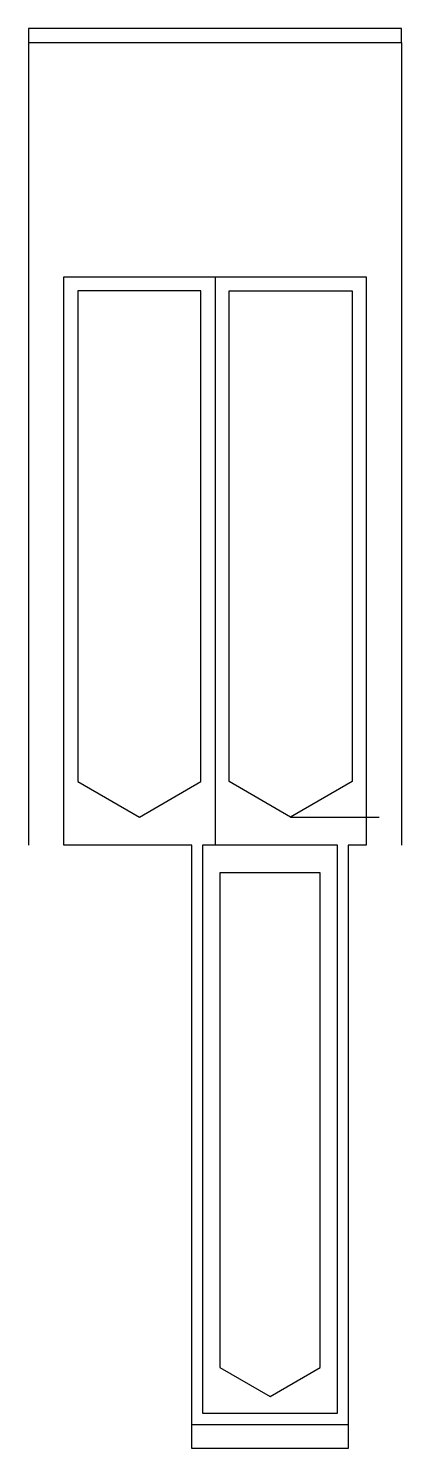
# Model space of a CAD drawing. Header units: inches. Extents: x -1.8 to 0.8, y -10 to 0.
import ezdxf

# ---------------------------------------------------------------- set-up
doc = ezdxf.new("R2010")
doc.units = ezdxf.units.IN
doc.layers.get('0').update_dxf_attribs({"linetype": 'CONTINUOUS'})

msp = doc.modelspace()

# ---------------------------------------------------------------- linework, layer by layer
for p, q in [((0.825, 0, 0.312), (-1.8, 0, 0.312)), ((-1.8, 0, 0.312), (-1.8, -0.1, 0.313)), ((0.825, -0.1, 0.312), (0.825, 0, 0.312)), ((-1.8, -0.1, 0.313), (-1.8, -5.75, 0.313)), ((0.825, -0.1, 0.312), (0.825, -5.75, 0.312)), ((-1.8, -0.1, 0.313), (0.825, -0.1, 0.312)), ((-0.487, -1.75), (-0.487, -5.75)), ((0.044, -5.553), (0.668, -5.553))]:
    msp.add_line(p, q)
for points in [[(0.45, -5.75), (0.45, -10), (-0.65, -10), (-0.65, -5.75), (-1.55, -5.75), (-1.55, -1.75), (-0.975, -1.75), (0, -1.75), (0.575, -1.75), (0.575, -5.75)], [(-1.452, -5.303), (-1.019, -5.553), (-0.586, -5.303), (-0.586, -1.848), (-1.452, -1.848)], [(0.477, -5.303), (0.044, -5.553), (-0.389, -5.303), (-0.389, -1.848), (0.477, -1.848)], [(-0.575, -9.75), (0.375, -9.75), (0.375, -5.75), (-0.575, -5.75)], [(0.253, -9.429), (0.253, -5.947), (-0.453, -5.947), (-0.453, -9.429), (-0.1, -9.633)], [(0.45, -10), (-0.65, -10), (-0.65, -9.83), (0.45, -9.83)]]:
    msp.add_lwpolyline(points, close=True)

doc.saveas('drawing.dxf')
